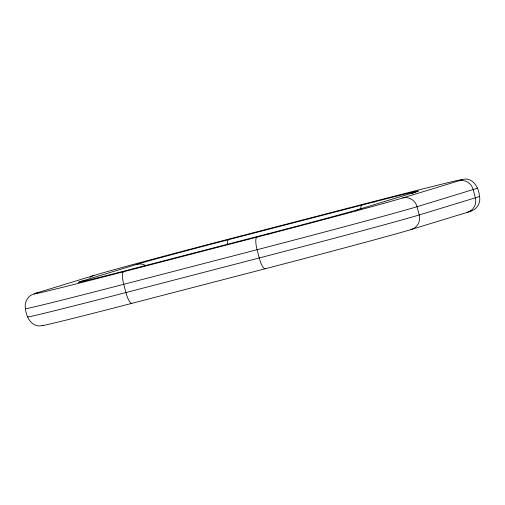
<?xml version="1.0" encoding="UTF-8"?>
<svg xmlns="http://www.w3.org/2000/svg" width="505" height="505" viewBox="0 0 505 505"><rect width="100%" height="100%" fill="white"/><g stroke="black" fill="none" stroke-linecap="round" stroke-linejoin="round"><path stroke-width="0.76" d="M34.264 293.796C27.92 295.551 24.044 302.318 25.49 308.694M470.736 211.204C477.042 209.449 480.943 202.732 479.516 196.376C478.936 187.576 472.8 176.851 462.542 179.439M34.902 293.841A12.076 11.678 73 0 1 37.894 292.584L94.012 275.44A123.605 1.294 -14.7 0 1 239.761 236.252L373.107 201.659A123.605 1.294 -14.7 0 1 458.811 180.809A12.076 11.678 73 0 1 473.179 189.552L475.344 197.809A12.076 11.678 73 0 1 467.106 212.416L410.988 229.56A123.605 1.294 -14.7 0 1 265.239 268.748L131.893 303.341A123.605 1.294 -14.7 0 1 43.007 325.226M85.168 281.197A12.076 11.678 73 0 0 80.794 281.455L136.912 264.311A77.789 0.814 -14.7 0 1 228.632 239.648L361.978 205.055A77.789 0.814 -14.7 0 1 415.912 191.938A12.076 11.678 73 0 0 411.966 193.838M80.794 281.455A77.789 0.814 -14.7 0 0 134.734 268.332L268.073 233.739A77.789 0.814 -14.7 0 0 359.794 209.076L415.912 191.938M37.894 292.584A123.605 1.294 -14.7 0 0 123.605 271.728L256.944 237.142A123.605 1.294 -14.7 0 0 402.693 197.947L458.811 180.809M42.458 325.561C32.2 328.149 26.064 317.424 25.484 308.624M355.848 210.976A12.076 11.678 73 0 1 359.794 209.076M268.073 233.739A12.076 3.062 75.5 0 1 269.001 233.948M134.734 268.332A12.076 3.062 75.5 0 1 136.028 268.824M136.912 264.311A12.076 11.678 73 0 1 145.8 265.662M227.49 244.66A12.076 3.062 75.5 0 1 228.632 239.648M360.797 209.114A12.076 3.062 75.5 0 1 361.978 205.055M477.345 188.056A135.681 1.42 -14.7 0 1 473.179 189.552L417.067 206.696A135.681 1.42 -14.7 0 1 257.077 249.716L123.738 284.309A135.681 1.42 -14.7 0 1 25.78 308.473M123.605 271.728A12.076 3.062 75.5 0 0 123.738 284.309L125.896 292.559A12.076 3.062 75.5 0 0 131.893 303.341M256.944 237.142A12.076 3.062 75.5 0 0 257.077 249.716L259.242 257.967A12.076 3.062 75.5 0 0 265.239 268.748M402.693 197.947A12.076 11.678 73 0 1 417.067 206.696L419.226 214.947A12.076 11.678 73 0 1 410.988 229.56M373.107 201.659A12.076 3.062 75.5 0 1 374.401 202.151M239.761 236.252A12.076 3.062 75.5 0 1 240.689 236.454M90.067 277.34A12.076 11.678 73 0 1 94.012 275.44M479.51 196.306A135.681 1.42 -14.7 0 1 475.344 197.809L419.226 214.947A135.681 1.42 -14.7 0 1 259.242 257.967L125.896 292.559A135.681 1.42 -14.7 0 1 27.945 316.73M470.073 211.141A123.605 1.294 -14.7 0 1 467.106 212.416"/></g></svg>
